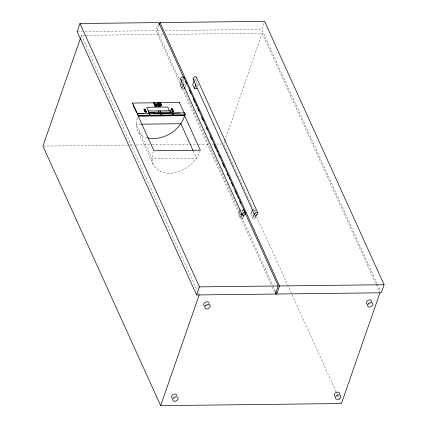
<?xml version="1.0" encoding="UTF-8"?>
<svg xmlns="http://www.w3.org/2000/svg" width="427" height="427" viewBox="0 0 427 427"><rect width="100%" height="100%" fill="white"/><g stroke="black" fill="none" stroke-linecap="round" stroke-linejoin="round"><path stroke-width="0.32" stroke-dasharray="2.13 1.6" d="M137.398 118.044C135.93 122.389 135.861 127.342 138.193 131.404L153.875 165.97C167.096 182.5 195.203 168.121 200.156 150.816M80.81 37.261L81.466 35.377L85.469 35.329M179.868 83.462L155.919 30.664L158.513 23.213M180.333 81.626L157.211 30.648L159.154 25.06M183.514 83.164L184.315 80.858M185.243 86.98L186.247 84.098M195.908 83.019L196.911 80.137L194.333 80.164M197.642 86.836L198.646 83.954L196.062 83.98M377.137 283.693L261.799 29.426L264.174 22.594M224.565 141.46L223.689 143.974L251.199 204.618M224.783 140.83L262.237 33.258L166.85 34.373M242.029 211.755L242.632 210.025L240.049 210.057M254.428 211.611L255.031 209.881L252.448 209.913M153.49 151.676C151.553 156.186 151.404 161.614 153.875 165.97M183.535 79.107L182.441 79.769A1.649 1.121 -24.4 0 1 182.142 79.838M195.929 78.963L194.84 79.625A1.649 1.121 -24.4 0 1 194.242 79.716M207.789 305.497L208.162 305.161M370.855 303.255L370.06 303.875M338.355 395.856L338.728 395.519M175.246 398.049L175.662 397.761M207.373 305.785L206.454 306.191M337.49 396.379L337.938 396.139M174.333 398.46L174.798 398.284M368.677 304.392L369.147 304.286M77.154 31.587L82.448 31.529M85.096 31.497L155.919 30.664M157.211 30.648L161.209 30.605M165.206 30.557L261.799 29.426M86.137 35.324L162.847 34.422M181.934 80.313L183.872 80.287M183.669 84.13L185.606 84.103M181.619 84.909L182.911 84.893M141.017 124.188L136.368 124.241L152.044 158.801L196.553 158.284L193.25 151.003M43.586 146.087L128.97 145.084M129.637 145.079L133.64 145.031M136.309 144.999L151.649 144.822M152.316 144.812L197.674 144.278M198.341 144.273L209.016 144.145M211.685 144.118L213.02 144.102M216.35 144.059L221.688 144M243.075 213.858L244.367 213.842L243.625 212.208M254.177 213.73L256.76 213.697M241.025 214.642L238.442 214.669L240.177 218.485L242.76 218.459L241.276 215.187M252.57 218.341L255.154 218.309M147.155 137.788C143.488 136.918 140.237 134.564 138.193 131.404M377.415 284.297L380.441 290.974M262.237 33.258L375.851 283.715M376.123 284.318L379.699 292.201M255.031 209.881L255.773 211.514M251.476 205.227L254.225 211.29M256.702 216.745L337.303 394.431M337.576 395.039L338.68 397.468M338.953 398.071L340.879 402.314M253.67 215.037L254.657 217.22M250.841 214.525L251.829 216.708M242.632 210.025L243.374 211.664M181.432 84.055L181.987 85.267M183.359 88.298L238.965 210.885M240.07 213.313L240.62 214.525M241.719 216.953L272.549 284.921M272.826 285.524L275.303 290.99M182.345 88.923L271.812 286.149M272.084 286.757L275.388 294.038M81.466 35.377L197.285 290.686M198.384 293.109L199.206 294.929"/><path stroke-width="0.64" d="M160.264 103.878L160.611 102.88C158.556 100.996 155.065 103.846 158.374 105.015C160.424 106.499 163.797 103.024 159.212 103.814L158.865 104.812M184.635 115.632L200.311 150.197L153.907 150.742L138.231 116.176L184.635 115.632C180.301 130.646 163.071 141.113 147.758 137.937M157.227 104.231L156.88 105.234C157.728 106.488 161.539 107.001 160.974 104.791M184.053 78.424L158.732 22.594L79.966 23.517L77.154 31.587L196.628 294.961L381.268 292.794L384.081 284.724L264.607 21.35L160.018 22.578L159.372 24.44M80.591 37.891L42.919 146.098L160.659 405.65L341.429 403.531L379.977 292.81M132.429 103.521L132.589 103.062L153.683 102.811M137.19 114.02L137.35 113.555L132.589 103.062M137.483 113.443L137.323 113.902L138.188 115.813L149.808 115.674L149.968 115.215L149.103 113.304L137.483 113.443L138.348 115.349L138.188 115.813M148.164 111.474L148.324 111.009L170.533 110.753L170.976 112.547M148.324 111.009L148.767 112.808L154.579 112.739M148.943 113.763L149.103 113.304M149.098 113.763L149.258 113.304L160.878 113.166L161.748 115.076L161.582 115.536L149.962 115.674L150.123 115.21L149.258 113.304M153.976 102.501L153.629 103.505L154.889 106.27L156.848 106.248L157.195 105.25L156.965 104.748L155.802 104.759L154.777 102.496L153.976 102.501L155.236 105.272L154.889 106.27M156.976 103.846L156.629 104.845L156.997 103.665M156.736 105.042L157.083 104.044M157.056 105.416L157.403 104.418M157.547 104.177L158.065 103.056L160.221 103.254L160.611 102.88M158.065 103.056L157.712 104.055L159.522 104.092M157.264 105.592L157.611 104.588M157.921 103.969L158.273 102.971M157.504 105.752L157.851 104.754M158.171 103.916L158.518 102.918M157.755 105.891L158.102 104.893M158.46 103.894L158.807 102.896M158.027 106.013L158.374 105.015M158.812 103.916L159.164 102.912M158.316 106.115L158.663 105.117M159.17 103.98L159.517 102.982M158.62 106.195L158.967 105.191M158.924 106.248L159.276 105.25M159.244 106.28L159.591 105.282M159.565 106.286L159.911 105.288M159.853 106.275L160.2 105.277M160.114 106.238L160.461 105.239M158.492 111.351L158.652 110.892L159.1 112.685M160.344 106.179L160.696 105.181M160.547 106.104L160.894 105.106M160.723 106.008L161.443 104.087M160.862 105.891L161.47 104.263M161.059 105.597L161.459 104.434M160.04 111.335L160.2 110.871L160.648 112.669M160.878 113.166L160.717 113.63L161.582 115.536M161.032 113.166L160.872 113.625L161.742 115.536L173.362 115.397L173.522 114.938L172.657 113.027L161.032 113.166L161.902 115.071L161.742 115.536M170.373 111.212L170.533 110.753M181.737 80.89L180.327 84.925L182.062 88.741L183.466 84.706M172.497 113.491L172.657 113.027M172.812 113.027L172.652 113.486L173.517 115.397L185.137 115.258L185.297 114.799L184.432 112.888L172.812 113.027L173.677 114.932L173.517 115.397M179.233 102.971L179.393 102.512L159.618 102.742M184.645 88.709L185.046 87.556M194.13 80.74L192.726 84.781L194.456 88.597L197.039 88.565M184.432 112.888L184.272 113.352L184.918 114.783M194.456 88.597L195.86 84.557M196.628 294.961L199.436 286.885L79.966 23.517M160.659 405.65L199.206 294.929M238.848 213.516L240.049 210.057M240.577 217.332L241.783 213.874M243.16 217.306L243.961 214.994M251.039 213.948L252.448 209.913M252.773 217.765L254.177 213.73M255.357 217.733L256.36 214.85M275.388 294.038L278.201 285.962L243.513 209.502M160.018 22.578L279.493 285.946L276.68 294.022L275.58 291.593M157.894 103.179C157.179 104.498 160.045 105.421 160.653 104.295L159.442 104.311L159.212 103.814M155.001 102.795L157.643 102.768M155.236 105.272L157.195 105.25M148.927 112.349L159.26 112.226M160.808 112.21L171.136 112.087M137.35 113.555L143.942 113.481M153.17 113.374L180.199 113.054M138.348 115.349L149.968 115.215M150.123 115.21L161.748 115.076M161.902 115.071L173.522 114.938M173.677 114.932L185.297 114.799M141.684 124.177L180.872 123.718L192.977 150.4M199.436 286.885L278.201 285.962M279.493 285.946L384.081 284.724M193.709 79.635L193.025 78.765A2.172 1.473 -24.4 0 1 193.378 77.757L194.675 76.86A1.649 1.121 -24.4 0 1 195.806 76.849L196.351 77.276L257.951 213.222A2.172 1.473 -24.4 0 1 257.598 214.231L256.307 215.123A1.649 1.121 -24.4 0 1 255.175 215.139L254.625 214.706L193.159 79.203M181.315 79.78L180.632 78.91A2.172 1.473 -24.4 0 1 180.984 77.901L182.281 77.004A1.649 1.121 -24.4 0 1 183.407 76.993L183.957 77.426L245.557 213.367A2.172 1.473 -24.4 0 1 245.205 214.375L243.908 215.272A1.649 1.121 -24.4 0 1 242.782 215.283L242.232 214.856L180.765 79.353M367.033 304.141L366.318 302.946A3.389 2.306 -24.4 0 1 366.868 301.366C367.844 299.791 371.271 298.921 371.72 301.313A3.389 2.306 -24.4 0 1 371.698 301.697M334.907 396.405L334.192 395.21A3.389 2.306 -24.4 0 1 334.741 393.635C335.718 392.061 339.15 391.185 339.593 393.577A3.389 2.306 -24.4 0 1 339.577 393.961M204.341 306.047L203.626 304.851A3.389 2.306 -24.4 0 1 204.175 303.277C205.152 301.702 208.579 300.832 209.027 303.218A3.389 2.306 -24.4 0 1 209.006 303.608M172.214 398.316L171.499 397.121A3.389 2.306 -24.4 0 1 172.049 395.541C173.026 393.966 176.458 393.096 176.906 395.487M257.817 212.779L257.273 212.352A1.649 1.121 -24.4 0 0 256.141 212.363L254.844 213.26A2.172 1.473 -24.4 0 0 254.492 214.269L254.625 214.706M245.424 212.929L244.874 212.497A1.649 1.121 -24.4 0 0 243.748 212.507L242.451 213.404A2.172 1.473 -24.4 0 0 242.098 214.413L242.232 214.856M185.43 81.456L186.535 83.884M189.284 89.953L190.938 93.593M193.137 98.45L195.064 102.693M195.892 104.519L196.441 105.731M197.818 108.762L198.918 111.191M201.672 117.26L203.327 120.9M206.353 127.577L207.453 130.005M210.207 136.074L211.856 139.714M214.06 144.566L215.987 148.815M216.815 150.635L217.364 151.852M218.741 154.884L219.841 157.312M222.595 163.381L224.244 167.021M227.276 173.698L228.376 176.127M229.203 177.947L229.753 179.159M231.13 182.19L232.779 185.836M234.983 190.688L236.633 194.328M237.732 196.756L238.282 197.973M239.659 201.005L240.764 203.433M179.393 102.512L184.154 113.006M172.711 113.966L173.362 115.397M169.45 110.833L167.715 107.017L146.733 107.262L148.468 111.079M156.618 105.747L156.848 106.248M132.957 104.69L136.661 112.851M196.351 77.276L196.484 77.719A2.172 1.473 -24.4 0 1 196.473 77.965M183.957 77.426L184.09 77.863A2.172 1.473 -24.4 0 1 184.016 78.371M205.702 305.583L205.387 305.945A3.389 2.306 -24.4 0 0 204.837 307.525C205.286 309.911 208.712 309.041 209.689 307.467A3.389 2.306 -24.4 0 0 210.239 305.892C209.887 303.688 206.785 304.264 205.702 305.583M173.581 397.847L173.261 398.215A3.389 2.306 -24.4 0 0 172.711 399.789C173.159 402.181 176.591 401.311 177.568 399.736A3.389 2.306 -24.4 0 0 178.118 398.156C177.76 395.952 174.664 396.528 173.581 397.847M368.394 303.672L368.079 304.04A3.389 2.306 -24.4 0 0 367.53 305.615C367.978 308.006 371.405 307.136 372.381 305.561A3.389 2.306 -24.4 0 0 372.931 303.981C372.579 301.777 369.478 302.353 368.394 303.672M336.273 395.941L335.953 396.304A3.389 2.306 -24.4 0 0 335.403 397.884C335.852 400.27 339.284 399.4 340.26 397.825A3.389 2.306 -24.4 0 0 340.81 396.251C340.452 394.046 337.357 394.623 336.273 395.941M145.073 111.821A0.881 0.539 19.2 0 0 146.53 111.991A0.881 0.539 19.2 0 0 145.628 111.036A0.881 0.539 19.2 0 0 145.073 111.821M145.095 111.751A0.881 0.539 19.2 0 0 146.552 111.922A0.881 0.539 19.2 0 0 145.65 110.967A0.881 0.539 19.2 0 0 145.095 111.751M144.209 109.915A0.881 0.539 19.2 0 0 145.666 110.081A0.881 0.539 19.2 0 0 144.758 109.131A0.881 0.539 19.2 0 0 144.209 109.915M144.23 109.846A0.881 0.539 19.2 0 0 145.687 110.011A0.881 0.539 19.2 0 0 144.785 109.061A0.881 0.539 19.2 0 0 144.23 109.846M172.188 111.506A0.881 0.539 19.2 0 0 173.645 111.671A0.881 0.539 19.2 0 0 172.743 110.721A0.881 0.539 19.2 0 0 172.188 111.506M172.209 111.436A0.881 0.539 19.2 0 0 173.666 111.602A0.881 0.539 19.2 0 0 172.764 110.652A0.881 0.539 19.2 0 0 172.209 111.436M171.323 109.595A0.881 0.539 19.2 0 0 172.78 109.766A0.881 0.539 19.2 0 0 171.873 108.81A0.881 0.539 19.2 0 0 171.323 109.595M171.344 109.525A0.881 0.539 19.2 0 0 172.802 109.696A0.881 0.539 19.2 0 0 171.9 108.741A0.881 0.539 19.2 0 0 171.344 109.525"/></g></svg>
